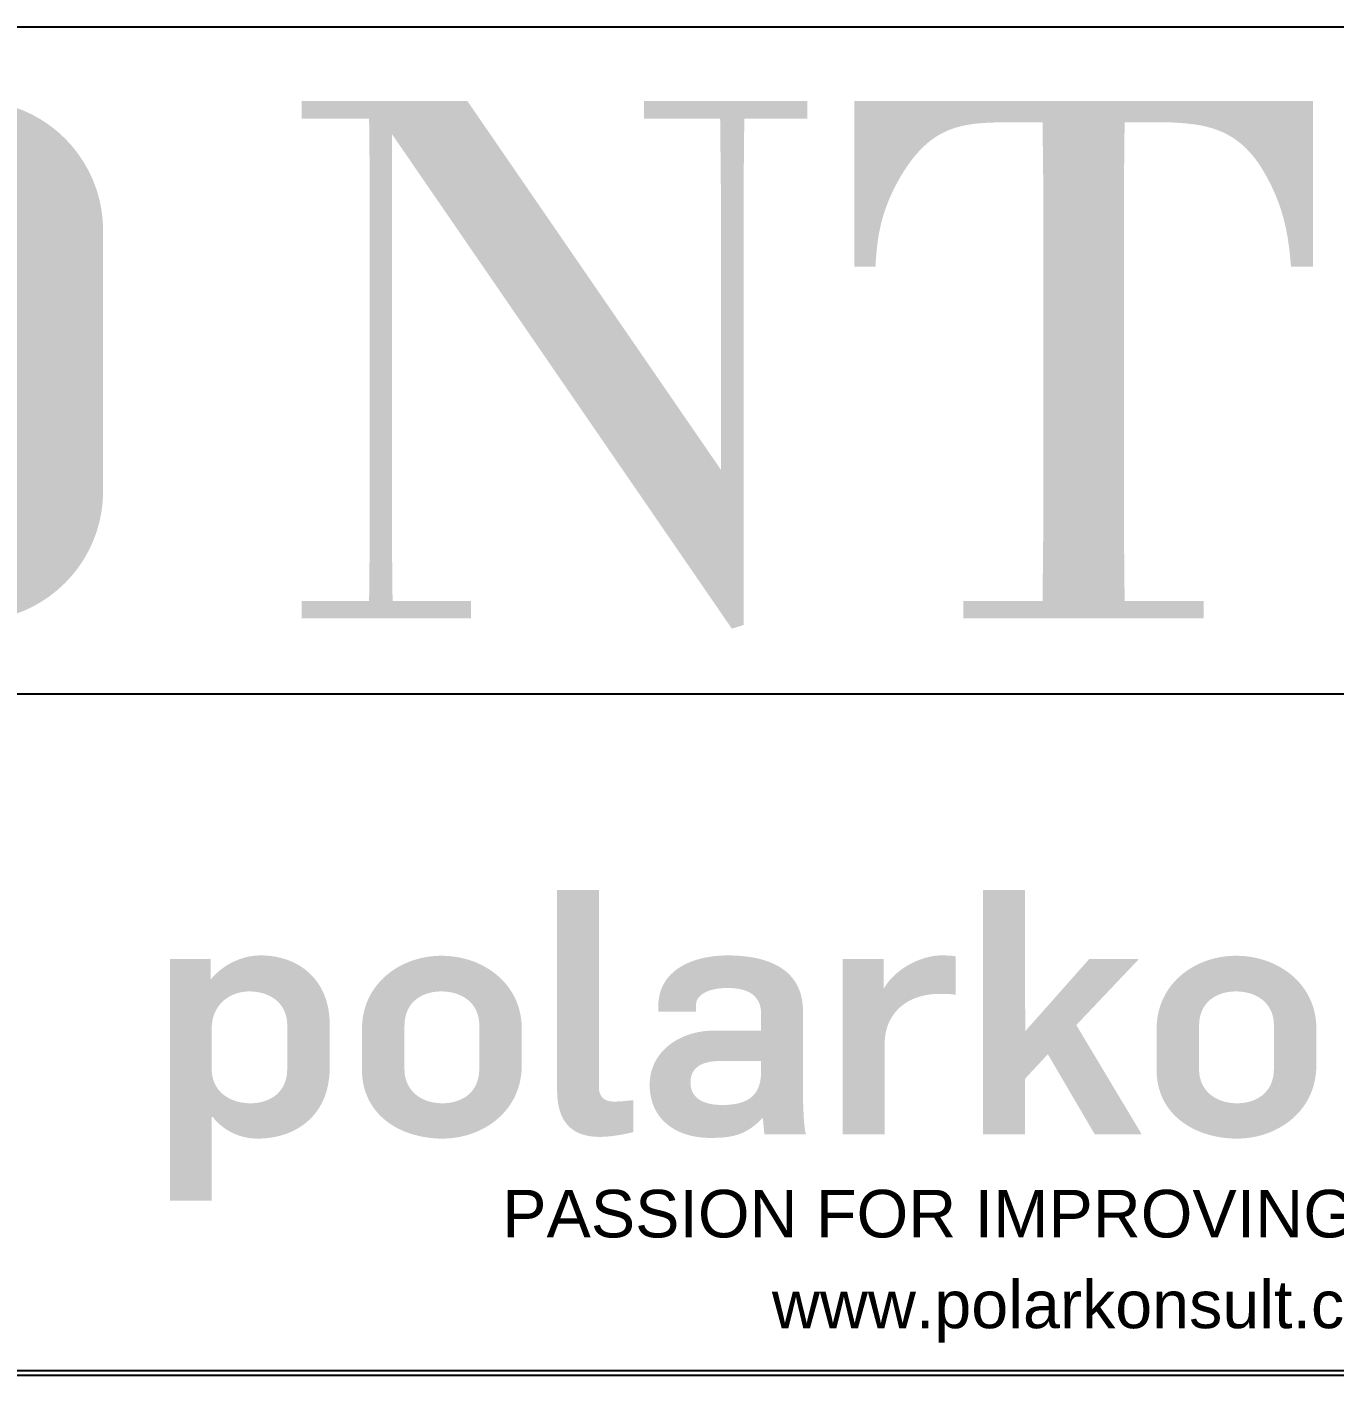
# Model space of a CAD drawing. Header units: millimetres. Extents: x -1766 to 57634, y -706 to 41248.
# Drawn here: x 42727 to 47125, y -14 to 4520 of the extents above; entities that cross this region are included whole.
import ezdxf
from ezdxf.enums import TextEntityAlignment as Align

# ---------------------------------------------------------------- set-up
doc = ezdxf.new("R2010")
doc.units = ezdxf.units.MM
doc.header["$LTSCALE"] = 200
doc.layers.add('% kommentar', color=10, linetype='Continuous')
doc.layers.add('S0CO1', color=1, linetype='Continuous')
doc.layers.add('Layer 1', color=1, linetype='Continuous', true_color=0xff0000)
doc.styles.add('ROMANS', font='romans', dxfattribs={"height": 100})
doc.styles.add('style1', font='arial.ttf', dxfattribs={"height": 2})

# ---------------------------------------------------------------- blocks, each defined once
blk = doc.blocks.new('A2')
at = {"color": 7}
blk.add_line((58693.697862, 706.30202), (1765.75505, 706.30202), dxfattribs=at)
blk = doc.blocks.new('A$Ce4b58fa5')
at = {"layer": 'Layer 1', "true_color": 0x0091b3}
for points in [[(45.203, 10.876), (45.274, 10.876), (45.346, 10.879), (45.419, 10.884), (45.494, 10.889), (45.644, 10.905), (45.795, 10.926), (45.942, 10.951), (46.083, 10.978), (46.214, 11.007), (46.334, 11.037), (46.334, 12.11), (46.011, 12.078), (45.937, 12.073), (45.86, 12.068), (45.778, 12.065), (45.688, 12.064), (45.67, 12.064), (45.653, 12.065), (45.636, 12.065), (45.619, 12.067), (45.603, 12.068), (45.587, 12.07), (45.572, 12.072), (45.557, 12.074), (45.542, 12.077), (45.528, 12.079), (45.513, 12.083), (45.5, 12.086), (45.486, 12.09), (45.473, 12.094), (45.46, 12.098), (45.448, 12.102), (45.436, 12.107), (45.424, 12.112), (45.413, 12.118), (45.401, 12.123), (45.391, 12.129), (45.38, 12.135), (45.37, 12.141), (45.36, 12.147), (45.35, 12.154), (45.341, 12.161), (45.332, 12.168), (45.323, 12.175), (45.315, 12.183), (45.307, 12.191), (45.299, 12.199), (45.291, 12.207), (45.284, 12.215), (45.277, 12.224), (45.27, 12.232), (45.264, 12.241), (45.258, 12.25), (45.252, 12.26), (45.246, 12.269), (45.24, 12.279), (45.235, 12.288), (45.23, 12.298), (45.226, 12.308), (45.221, 12.319), (45.217, 12.329), (45.213, 12.34), (45.209, 12.35), (45.206, 12.361), (45.203, 12.372), (45.2, 12.383), (45.197, 12.394), (45.194, 12.405), (45.192, 12.417), (45.19, 12.428), (45.188, 12.44), (45.186, 12.452), (45.185, 12.463), (45.184, 12.475), (45.182, 12.499), (45.181, 12.524), (45.18, 12.549), (45.18, 19.183), (43.773, 19.183), (43.773, 12.537), (43.773, 12.431), (43.777, 12.313), (43.78, 12.251), (43.785, 12.187), (43.791, 12.121), (43.8, 12.054), (43.81, 11.985), (43.823, 11.917), (43.831, 11.882), (43.839, 11.847), (43.848, 11.813), (43.857, 11.778), (43.868, 11.744), (43.879, 11.709), (43.891, 11.675), (43.904, 11.641), (43.917, 11.607), (43.932, 11.573), (43.948, 11.54), (43.964, 11.507), (43.982, 11.475), (44.001, 11.443), (44.021, 11.411), (44.042, 11.38), (44.064, 11.349), (44.087, 11.319), (44.099, 11.305), (44.111, 11.29), (44.124, 11.276), (44.137, 11.261), (44.15, 11.247), (44.164, 11.233), (44.178, 11.22), (44.192, 11.206), (44.207, 11.193), (44.222, 11.18), (44.237, 11.167), (44.253, 11.154), (44.269, 11.142), (44.285, 11.129), (44.302, 11.117), (44.319, 11.105), (44.336, 11.094), (44.354, 11.082), (44.372, 11.071), (44.391, 11.061), (44.41, 11.05), (44.429, 11.04), (44.449, 11.03), (44.469, 11.02), (44.489, 11.01), (44.51, 11.001), (44.531, 10.992), (44.553, 10.983), (44.575, 10.975), (44.597, 10.967), (44.62, 10.959), (44.644, 10.952), (44.691, 10.938), (44.741, 10.925), (44.792, 10.914), (44.845, 10.904), (44.9, 10.895), (44.957, 10.888), (45.016, 10.883), (45.076, 10.879), (45.139, 10.876)], [(58.103, 10.956), (59.51, 10.956), (59.51, 12.826), (60.284, 13.656), (61.864, 10.956), (63.445, 10.956), (61.241, 14.637), (63.353, 16.864), (61.68, 16.864), (59.522, 14.429), (59.51, 19.183), (58.103, 19.183)], [(53.384, 10.956), (54.791, 10.956), (54.791, 13.979), (54.792, 14.03), (54.794, 14.081), (54.797, 14.13), (54.801, 14.179), (54.806, 14.227), (54.812, 14.275), (54.819, 14.321), (54.828, 14.367), (54.837, 14.413), (54.848, 14.457), (54.859, 14.501), (54.872, 14.544), (54.885, 14.586), (54.9, 14.628), (54.916, 14.669), (54.932, 14.709), (54.95, 14.748), (54.968, 14.786), (54.988, 14.824), (55.008, 14.861), (55.03, 14.897), (55.052, 14.933), (55.075, 14.967), (55.099, 15.001), (55.124, 15.035), (55.15, 15.067), (55.177, 15.098), (55.204, 15.129), (55.232, 15.159), (55.261, 15.188), (55.291, 15.217), (55.322, 15.244), (55.354, 15.271), (55.386, 15.297), (55.419, 15.322), (55.453, 15.347), (55.487, 15.37), (55.522, 15.393), (55.558, 15.415), (55.595, 15.436), (55.632, 15.456), (55.67, 15.475), (55.709, 15.494), (55.748, 15.512), (55.788, 15.529), (55.828, 15.545), (55.869, 15.56), (55.911, 15.574), (55.953, 15.588), (55.996, 15.601), (56.039, 15.612), (56.083, 15.623), (56.128, 15.634), (56.173, 15.643), (56.218, 15.651), (56.264, 15.659), (56.311, 15.665), (56.358, 15.671), (56.405, 15.676), (56.453, 15.68), (56.502, 15.683), (56.55, 15.685), (56.599, 15.687), (56.649, 15.687), (56.789, 15.687), (56.854, 15.685), (56.919, 15.683), (56.982, 15.679), (57.046, 15.672), (57.079, 15.668), (57.112, 15.664), (57.145, 15.658), (57.18, 15.652), (57.18, 16.945), (57.151, 16.951), (57.122, 16.956), (57.093, 16.961), (57.064, 16.965), (57.034, 16.968), (57.004, 16.971), (56.943, 16.975), (56.883, 16.977), (56.707, 16.979), (56.674, 16.979), (56.64, 16.978), (56.607, 16.976), (56.573, 16.974), (56.539, 16.971), (56.505, 16.967), (56.47, 16.963), (56.436, 16.958), (56.367, 16.946), (56.297, 16.931), (56.227, 16.915), (56.157, 16.896), (56.087, 16.874), (56.018, 16.851), (55.948, 16.825), (55.879, 16.797), (55.81, 16.767), (55.742, 16.735), (55.675, 16.701), (55.609, 16.665), (55.544, 16.627), (55.48, 16.588), (55.417, 16.547), (55.356, 16.504), (55.296, 16.459), (55.238, 16.413), (55.182, 16.366), (55.128, 16.317), (55.076, 16.267), (55.051, 16.242), (55.026, 16.216), (55.002, 16.189), (54.978, 16.163), (54.955, 16.136), (54.933, 16.109), (54.912, 16.082), (54.891, 16.054), (54.87, 16.026), (54.851, 15.998), (54.832, 15.97), (54.814, 15.941), (54.796, 15.912), (54.78, 15.883), (54.757, 15.883), (54.757, 16.864), (53.384, 16.864)]]:
    blk.add_hatch(color=142, dxfattribs=at).paths.add_polyline_path(points, flags=0)
h = blk.add_hatch(color=142, dxfattribs=at)
h.paths.add_polyline_path([(30.746, 8.729), (32.154, 8.729), (32.154, 11.545), (32.188, 11.545), (32.217, 11.508), (32.247, 11.472), (32.279, 11.436), (32.312, 11.401), (32.346, 11.366), (32.382, 11.332), (32.419, 11.299), (32.457, 11.266), (32.496, 11.234), (32.537, 11.202), (32.579, 11.172), (32.621, 11.142), (32.666, 11.114), (32.711, 11.086), (32.757, 11.06), (32.804, 11.034), (32.853, 11.01), (32.902, 10.987), (32.953, 10.965), (33.004, 10.944), (33.056, 10.925), (33.11, 10.907), (33.164, 10.891), (33.219, 10.876), (33.275, 10.863), (33.331, 10.851), (33.389, 10.841), (33.447, 10.833), (33.507, 10.826), (33.566, 10.822), (33.627, 10.819), (33.688, 10.818), (33.75, 10.818), (33.811, 10.82), (33.872, 10.823), (33.933, 10.827), (33.993, 10.832), (34.052, 10.839), (34.112, 10.846), (34.171, 10.855), (34.229, 10.865), (34.287, 10.876), (34.345, 10.888), (34.402, 10.902), (34.458, 10.917), (34.514, 10.932), (34.569, 10.949), (34.624, 10.967), (34.678, 10.987), (34.731, 11.007), (34.784, 11.029), (34.836, 11.051), (34.887, 11.075), (34.938, 11.101), (34.988, 11.127), (35.037, 11.154), (35.085, 11.183), (35.133, 11.213), (35.179, 11.244), (35.225, 11.276), (35.27, 11.309), (35.314, 11.344), (35.357, 11.38), (35.399, 11.416), (35.44, 11.454), (35.48, 11.494), (35.519, 11.534), (35.558, 11.576), (35.595, 11.618), (35.631, 11.662), (35.666, 11.707), (35.7, 11.754), (35.732, 11.801), (35.764, 11.85), (35.794, 11.9), (35.823, 11.951), (35.851, 12.003), (35.878, 12.056), (35.903, 12.111), (35.928, 12.166), (35.95, 12.223), (35.972, 12.281), (35.992, 12.34), (36.011, 12.401), (36.029, 12.462), (36.045, 12.525), (36.059, 12.589), (36.072, 12.654), (36.084, 12.721), (36.094, 12.788), (36.103, 12.857), (36.11, 12.927), (36.116, 12.998), (36.12, 13.07), (36.122, 13.143), (36.123, 13.218), (36.123, 14.649), (36.122, 14.719), (36.12, 14.788), (36.116, 14.857), (36.111, 14.924), (36.104, 14.99), (36.096, 15.055), (36.087, 15.12), (36.076, 15.183), (36.064, 15.245), (36.05, 15.306), (36.035, 15.366), (36.019, 15.425), (36.001, 15.483), (35.982, 15.54), (35.962, 15.596), (35.941, 15.65), (35.918, 15.704), (35.894, 15.757), (35.869, 15.808), (35.843, 15.859), (35.815, 15.908), (35.787, 15.957), (35.757, 16.004), (35.726, 16.05), (35.694, 16.095), (35.661, 16.139), (35.627, 16.182), (35.592, 16.224), (35.556, 16.265), (35.519, 16.305), (35.481, 16.343), (35.442, 16.381), (35.402, 16.417), (35.361, 16.452), (35.32, 16.486), (35.277, 16.519), (35.233, 16.551), (35.189, 16.582), (35.144, 16.612), (35.098, 16.64), (35.051, 16.668), (35.003, 16.694), (34.955, 16.719), (34.905, 16.743), (34.856, 16.766), (34.805, 16.788), (34.754, 16.808), (34.702, 16.828), (34.649, 16.846), (34.596, 16.863), (34.542, 16.879), (34.487, 16.894), (34.432, 16.907), (34.376, 16.92), (34.32, 16.931), (34.263, 16.941), (34.206, 16.95), (34.148, 16.958), (34.09, 16.964), (34.031, 16.97), (33.972, 16.974), (33.913, 16.977), (33.853, 16.979), (33.792, 16.979), (33.742, 16.979), (33.691, 16.976), (33.64, 16.973), (33.587, 16.968), (33.535, 16.961), (33.481, 16.953), (33.428, 16.944), (33.374, 16.933), (33.319, 16.92), (33.265, 16.906), (33.21, 16.891), (33.155, 16.873), (33.1, 16.855), (33.045, 16.834), (32.99, 16.812), (32.936, 16.789), (32.881, 16.764), (32.827, 16.737), (32.773, 16.709), (32.719, 16.678), (32.666, 16.647), (32.614, 16.613), (32.562, 16.578), (32.51, 16.541), (32.46, 16.503), (32.41, 16.462), (32.361, 16.42), (32.313, 16.376), (32.266, 16.331), (32.22, 16.283), (32.175, 16.234), (32.131, 16.183), (32.119, 16.183), (32.119, 16.864), (30.746, 16.864)], flags=0)
h.paths.add_polyline_path([(33.458, 12.006), (33.424, 12.007), (33.39, 12.008), (33.356, 12.009), (33.323, 12.011), (33.29, 12.014), (33.258, 12.018), (33.225, 12.022), (33.193, 12.026), (33.161, 12.031), (33.13, 12.037), (33.098, 12.044), (33.067, 12.051), (33.037, 12.058), (33.007, 12.066), (32.977, 12.075), (32.947, 12.084), (32.918, 12.094), (32.889, 12.105), (32.861, 12.116), (32.833, 12.127), (32.806, 12.139), (32.779, 12.152), (32.752, 12.165), (32.726, 12.179), (32.7, 12.194), (32.675, 12.208), (32.65, 12.224), (32.625, 12.24), (32.602, 12.256), (32.578, 12.274), (32.555, 12.291), (32.533, 12.309), (32.511, 12.328), (32.49, 12.347), (32.469, 12.367), (32.449, 12.387), (32.43, 12.408), (32.411, 12.429), (32.392, 12.451), (32.375, 12.473), (32.358, 12.496), (32.341, 12.519), (32.325, 12.543), (32.31, 12.567), (32.295, 12.591), (32.281, 12.617), (32.268, 12.642), (32.255, 12.668), (32.243, 12.695), (32.232, 12.722), (32.222, 12.75), (32.212, 12.778), (32.203, 12.806), (32.194, 12.835), (32.187, 12.864), (32.18, 12.894), (32.174, 12.924), (32.169, 12.955), (32.164, 12.986), (32.16, 13.018), (32.158, 13.05), (32.155, 13.082), (32.154, 13.115), (32.154, 13.149), (32.154, 14.522), (32.154, 14.561), (32.156, 14.6), (32.158, 14.639), (32.161, 14.676), (32.166, 14.713), (32.171, 14.75), (32.177, 14.785), (32.184, 14.82), (32.191, 14.855), (32.2, 14.888), (32.209, 14.921), (32.219, 14.954), (32.23, 14.985), (32.242, 15.016), (32.254, 15.047), (32.268, 15.077), (32.281, 15.106), (32.296, 15.134), (32.311, 15.162), (32.327, 15.189), (32.343, 15.216), (32.361, 15.241), (32.378, 15.267), (32.397, 15.291), (32.415, 15.315), (32.435, 15.338), (32.455, 15.361), (32.475, 15.383), (32.496, 15.404), (32.518, 15.425), (32.54, 15.445), (32.562, 15.465), (32.585, 15.484), (32.608, 15.502), (32.632, 15.52), (32.656, 15.537), (32.68, 15.553), (32.705, 15.569), (32.73, 15.584), (32.755, 15.599), (32.781, 15.613), (32.806, 15.626), (32.833, 15.639), (32.859, 15.651), (32.886, 15.662), (32.913, 15.673), (32.94, 15.683), (32.967, 15.693), (32.994, 15.702), (33.022, 15.711), (33.049, 15.719), (33.077, 15.726), (33.105, 15.733), (33.133, 15.739), (33.161, 15.744), (33.189, 15.749), (33.217, 15.754), (33.245, 15.757), (33.272, 15.761), (33.3, 15.763), (33.328, 15.765), (33.356, 15.767), (33.384, 15.767), (33.412, 15.768), (33.445, 15.767), (33.479, 15.767), (33.513, 15.765), (33.546, 15.763), (33.579, 15.76), (33.611, 15.757), (33.643, 15.753), (33.675, 15.749), (33.707, 15.743), (33.738, 15.738), (33.769, 15.732), (33.8, 15.725), (33.83, 15.717), (33.86, 15.709), (33.889, 15.701), (33.918, 15.692), (33.947, 15.682), (33.975, 15.672), (34.003, 15.661), (34.031, 15.65), (34.058, 15.638), (34.084, 15.625), (34.11, 15.612), (34.136, 15.599), (34.161, 15.585), (34.186, 15.57), (34.21, 15.555), (34.234, 15.539), (34.258, 15.523), (34.28, 15.506), (34.303, 15.489), (34.324, 15.471), (34.346, 15.452), (34.366, 15.433), (34.386, 15.414), (34.406, 15.394), (34.425, 15.374), (34.444, 15.353), (34.461, 15.331), (34.479, 15.309), (34.495, 15.287), (34.511, 15.264), (34.527, 15.24), (34.542, 15.216), (34.556, 15.192), (34.569, 15.167), (34.582, 15.141), (34.594, 15.116), (34.606, 15.089), (34.617, 15.062), (34.627, 15.035), (34.636, 15.007), (34.645, 14.979), (34.653, 14.95), (34.66, 14.921), (34.667, 14.891), (34.673, 14.861), (34.678, 14.83), (34.682, 14.799), (34.686, 14.768), (34.689, 14.736), (34.691, 14.703), (34.692, 14.67), (34.692, 14.637), (34.692, 13.172), (34.692, 13.132), (34.69, 13.093), (34.688, 13.055), (34.685, 13.018), (34.681, 12.981), (34.676, 12.946), (34.67, 12.911), (34.663, 12.876), (34.656, 12.843), (34.648, 12.81), (34.639, 12.778), (34.629, 12.747), (34.618, 12.717), (34.607, 12.687), (34.595, 12.658), (34.582, 12.629), (34.569, 12.602), (34.555, 12.575), (34.54, 12.549), (34.524, 12.523), (34.508, 12.498), (34.492, 12.474), (34.475, 12.451), (34.457, 12.428), (34.438, 12.406), (34.419, 12.384), (34.4, 12.363), (34.38, 12.343), (34.36, 12.324), (34.339, 12.305), (34.317, 12.286), (34.296, 12.269), (34.273, 12.252), (34.251, 12.235), (34.228, 12.22), (34.204, 12.205), (34.18, 12.19), (34.156, 12.176), (34.132, 12.163), (34.107, 12.15), (34.082, 12.138), (34.056, 12.126), (34.031, 12.115), (34.005, 12.105), (33.979, 12.095), (33.952, 12.085), (33.926, 12.077), (33.899, 12.068), (33.872, 12.061), (33.845, 12.054), (33.817, 12.047), (33.79, 12.041), (33.763, 12.035), (33.735, 12.03), (33.707, 12.026), (33.68, 12.021), (33.652, 12.018), (33.624, 12.015), (33.569, 12.01), (33.513, 12.007)], flags=0)
h = blk.add_hatch(color=142, dxfattribs=at)
h.paths.add_polyline_path([(39.919, 10.818), (39.98, 10.819), (40.041, 10.82), (40.102, 10.824), (40.164, 10.828), (40.225, 10.834), (40.286, 10.841), (40.347, 10.849), (40.408, 10.859), (40.468, 10.869), (40.529, 10.882), (40.589, 10.895), (40.649, 10.909), (40.709, 10.925), (40.768, 10.942), (40.827, 10.96), (40.885, 10.98), (40.944, 11.001), (41.001, 11.023), (41.058, 11.046), (41.115, 11.07), (41.171, 11.096), (41.226, 11.123), (41.281, 11.151), (41.335, 11.18), (41.389, 11.21), (41.441, 11.242), (41.493, 11.275), (41.544, 11.309), (41.595, 11.344), (41.644, 11.38), (41.693, 11.418), (41.741, 11.457), (41.787, 11.497), (41.833, 11.538), (41.878, 11.58), (41.921, 11.624), (41.964, 11.668), (42.005, 11.714), (42.046, 11.761), (42.085, 11.809), (42.123, 11.858), (42.159, 11.908), (42.195, 11.96), (42.229, 12.013), (42.261, 12.066), (42.293, 12.121), (42.323, 12.177), (42.351, 12.234), (42.378, 12.293), (42.404, 12.352), (42.428, 12.413), (42.45, 12.474), (42.471, 12.537), (42.49, 12.601), (42.507, 12.666), (42.523, 12.732), (42.537, 12.799), (42.549, 12.867), (42.56, 12.936), (42.569, 13.007), (42.575, 13.078), (42.58, 13.15), (42.583, 13.224), (42.584, 13.299), (42.584, 14.51), (42.583, 14.58), (42.58, 14.65), (42.576, 14.719), (42.569, 14.787), (42.561, 14.854), (42.551, 14.92), (42.54, 14.985), (42.526, 15.05), (42.511, 15.113), (42.495, 15.176), (42.476, 15.237), (42.457, 15.298), (42.435, 15.358), (42.412, 15.417), (42.388, 15.475), (42.362, 15.532), (42.334, 15.588), (42.305, 15.643), (42.275, 15.697), (42.244, 15.75), (42.21, 15.802), (42.176, 15.853), (42.14, 15.903), (42.104, 15.952), (42.065, 16), (42.026, 16.047), (41.985, 16.093), (41.944, 16.137), (41.901, 16.181), (41.856, 16.224), (41.811, 16.265), (41.765, 16.306), (41.718, 16.345), (41.669, 16.383), (41.62, 16.42), (41.57, 16.456), (41.519, 16.491), (41.466, 16.525), (41.413, 16.557), (41.359, 16.589), (41.305, 16.619), (41.249, 16.648), (41.193, 16.676), (41.136, 16.702), (41.078, 16.728), (41.019, 16.752), (40.96, 16.775), (40.9, 16.796), (40.84, 16.817), (40.778, 16.836), (40.717, 16.854), (40.654, 16.87), (40.592, 16.886), (40.528, 16.9), (40.464, 16.913), (40.4, 16.924), (40.335, 16.934), (40.27, 16.943), (40.205, 16.951), (40.139, 16.957), (40.073, 16.962), (40.007, 16.965), (39.94, 16.967), (39.873, 16.968), (39.812, 16.967), (39.75, 16.965), (39.689, 16.962), (39.628, 16.957), (39.567, 16.952), (39.506, 16.945), (39.445, 16.936), (39.384, 16.927), (39.323, 16.916), (39.263, 16.904), (39.203, 16.891), (39.143, 16.876), (39.083, 16.86), (39.024, 16.843), (38.965, 16.825), (38.906, 16.806), (38.848, 16.785), (38.791, 16.763), (38.733, 16.74), (38.677, 16.715), (38.621, 16.69), (38.565, 16.663), (38.511, 16.635), (38.456, 16.606), (38.403, 16.575), (38.35, 16.544), (38.298, 16.511), (38.247, 16.477), (38.197, 16.442), (38.147, 16.405), (38.099, 16.368), (38.051, 16.329), (38.004, 16.289), (37.959, 16.248), (37.914, 16.206), (37.87, 16.162), (37.828, 16.117), (37.786, 16.072), (37.746, 16.025), (37.707, 15.977), (37.669, 15.928), (37.632, 15.877), (37.597, 15.826), (37.563, 15.773), (37.53, 15.719), (37.499, 15.664), (37.469, 15.608), (37.441, 15.551), (37.414, 15.493), (37.388, 15.434), (37.364, 15.373), (37.342, 15.312), (37.321, 15.249), (37.302, 15.185), (37.284, 15.12), (37.269, 15.054), (37.255, 14.987), (37.242, 14.919), (37.232, 14.85), (37.223, 14.779), (37.216, 14.708), (37.211, 14.635), (37.208, 14.562), (37.207, 14.487), (37.207, 13.137), (37.208, 13.067), (37.211, 12.997), (37.216, 12.929), (37.222, 12.862), (37.23, 12.796), (37.24, 12.731), (37.252, 12.666), (37.265, 12.603), (37.28, 12.541), (37.297, 12.48), (37.315, 12.421), (37.335, 12.362), (37.357, 12.304), (37.38, 12.247), (37.404, 12.192), (37.43, 12.137), (37.457, 12.083), (37.486, 12.031), (37.517, 11.98), (37.548, 11.929), (37.581, 11.88), (37.616, 11.832), (37.651, 11.785), (37.688, 11.739), (37.726, 11.694), (37.766, 11.65), (37.806, 11.608), (37.848, 11.566), (37.891, 11.526), (37.935, 11.486), (37.98, 11.448), (38.027, 11.411), (38.074, 11.375), (38.122, 11.34), (38.172, 11.306), (38.222, 11.273), (38.273, 11.241), (38.325, 11.211), (38.378, 11.181), (38.432, 11.153), (38.487, 11.126), (38.543, 11.1), (38.599, 11.075), (38.656, 11.051), (38.714, 11.029), (38.772, 11.007), (38.832, 10.987), (38.892, 10.968), (38.952, 10.95), (39.013, 10.933), (39.075, 10.917), (39.137, 10.902), (39.2, 10.889), (39.264, 10.877), (39.327, 10.866), (39.392, 10.856), (39.456, 10.847), (39.521, 10.839), (39.587, 10.833), (39.653, 10.827), (39.719, 10.823), (39.785, 10.82), (39.852, 10.818)], flags=0)
h.paths.add_polyline_path([(39.919, 12.006), (39.885, 12.007), (39.851, 12.008), (39.818, 12.009), (39.785, 12.011), (39.752, 12.014), (39.719, 12.018), (39.687, 12.022), (39.655, 12.026), (39.624, 12.031), (39.592, 12.037), (39.561, 12.044), (39.531, 12.051), (39.501, 12.058), (39.471, 12.066), (39.441, 12.075), (39.412, 12.084), (39.383, 12.094), (39.355, 12.105), (39.327, 12.116), (39.3, 12.127), (39.273, 12.139), (39.246, 12.152), (39.22, 12.165), (39.194, 12.179), (39.169, 12.194), (39.144, 12.208), (39.12, 12.224), (39.096, 12.24), (39.073, 12.256), (39.05, 12.274), (39.028, 12.291), (39.006, 12.309), (38.985, 12.328), (38.964, 12.347), (38.944, 12.367), (38.924, 12.387), (38.905, 12.408), (38.887, 12.429), (38.869, 12.451), (38.852, 12.473), (38.835, 12.496), (38.819, 12.519), (38.804, 12.543), (38.789, 12.567), (38.775, 12.591), (38.761, 12.617), (38.748, 12.642), (38.736, 12.668), (38.725, 12.695), (38.714, 12.722), (38.704, 12.75), (38.694, 12.778), (38.685, 12.806), (38.677, 12.835), (38.67, 12.864), (38.663, 12.894), (38.658, 12.924), (38.652, 12.955), (38.648, 12.986), (38.645, 13.018), (38.642, 13.05), (38.64, 13.082), (38.639, 13.115), (38.638, 13.149), (38.638, 14.602), (38.639, 14.642), (38.64, 14.681), (38.642, 14.719), (38.646, 14.756), (38.65, 14.793), (38.655, 14.828), (38.66, 14.863), (38.667, 14.898), (38.675, 14.931), (38.683, 14.964), (38.692, 14.996), (38.702, 15.027), (38.712, 15.058), (38.724, 15.087), (38.736, 15.116), (38.748, 15.145), (38.762, 15.172), (38.776, 15.199), (38.791, 15.226), (38.806, 15.251), (38.822, 15.276), (38.839, 15.3), (38.856, 15.324), (38.874, 15.346), (38.892, 15.369), (38.911, 15.39), (38.93, 15.411), (38.95, 15.431), (38.971, 15.451), (38.992, 15.469), (39.013, 15.488), (39.035, 15.505), (39.057, 15.522), (39.08, 15.539), (39.103, 15.554), (39.126, 15.57), (39.15, 15.584), (39.174, 15.598), (39.199, 15.611), (39.224, 15.624), (39.249, 15.636), (39.274, 15.648), (39.3, 15.659), (39.326, 15.669), (39.352, 15.679), (39.378, 15.689), (39.405, 15.698), (39.432, 15.706), (39.459, 15.713), (39.486, 15.721), (39.513, 15.727), (39.54, 15.733), (39.568, 15.739), (39.595, 15.744), (39.623, 15.749), (39.651, 15.753), (39.679, 15.756), (39.706, 15.759), (39.762, 15.764), (39.818, 15.767), (39.873, 15.768), (39.907, 15.767), (39.94, 15.767), (39.974, 15.765), (40.007, 15.763), (40.04, 15.76), (40.072, 15.757), (40.105, 15.753), (40.137, 15.749), (40.168, 15.743), (40.199, 15.738), (40.23, 15.732), (40.261, 15.725), (40.291, 15.717), (40.321, 15.709), (40.351, 15.701), (40.38, 15.692), (40.408, 15.682), (40.437, 15.672), (40.464, 15.661), (40.492, 15.65), (40.519, 15.638), (40.546, 15.625), (40.572, 15.612), (40.597, 15.599), (40.623, 15.585), (40.648, 15.57), (40.672, 15.555), (40.696, 15.539), (40.719, 15.523), (40.742, 15.506), (40.764, 15.489), (40.786, 15.471), (40.807, 15.452), (40.828, 15.433), (40.848, 15.414), (40.867, 15.394), (40.886, 15.374), (40.905, 15.353), (40.923, 15.331), (40.94, 15.309), (40.957, 15.287), (40.973, 15.264), (40.988, 15.24), (41.003, 15.216), (41.017, 15.192), (41.031, 15.167), (41.043, 15.141), (41.056, 15.116), (41.067, 15.089), (41.078, 15.062), (41.088, 15.035), (41.098, 15.007), (41.106, 14.979), (41.114, 14.95), (41.122, 14.921), (41.128, 14.891), (41.134, 14.861), (41.139, 14.83), (41.144, 14.799), (41.147, 14.768), (41.15, 14.736), (41.152, 14.703), (41.153, 14.67), (41.154, 14.637), (41.154, 13.172), (41.153, 13.132), (41.152, 13.093), (41.149, 13.055), (41.146, 13.018), (41.142, 12.981), (41.137, 12.946), (41.131, 12.911), (41.125, 12.876), (41.117, 12.843), (41.109, 12.81), (41.1, 12.778), (41.09, 12.747), (41.079, 12.717), (41.068, 12.687), (41.056, 12.658), (41.043, 12.629), (41.03, 12.602), (41.016, 12.575), (41.001, 12.549), (40.986, 12.523), (40.97, 12.498), (40.953, 12.474), (40.936, 12.451), (40.918, 12.428), (40.9, 12.406), (40.881, 12.384), (40.861, 12.363), (40.841, 12.343), (40.821, 12.324), (40.8, 12.305), (40.779, 12.286), (40.757, 12.269), (40.735, 12.252), (40.712, 12.235), (40.689, 12.22), (40.665, 12.205), (40.642, 12.19), (40.617, 12.176), (40.593, 12.163), (40.568, 12.15), (40.543, 12.138), (40.518, 12.126), (40.492, 12.115), (40.466, 12.105), (40.44, 12.095), (40.413, 12.085), (40.387, 12.077), (40.36, 12.068), (40.333, 12.061), (40.306, 12.054), (40.279, 12.047), (40.251, 12.041), (40.224, 12.035), (40.196, 12.03), (40.169, 12.026), (40.141, 12.021), (40.113, 12.018), (40.085, 12.015), (40.03, 12.01), (39.974, 12.007)], flags=0)
h = blk.add_hatch(color=142, dxfattribs=at)
h.paths.add_polyline_path([(48.942, 10.841), (49.081, 10.842), (49.213, 10.847), (49.34, 10.855), (49.401, 10.861), (49.46, 10.868), (49.519, 10.875), (49.576, 10.884), (49.632, 10.895), (49.687, 10.906), (49.741, 10.919), (49.794, 10.933), (49.846, 10.949), (49.898, 10.967), (49.949, 10.985), (49.999, 11.006), (50.048, 11.028), (50.097, 11.052), (50.146, 11.078), (50.194, 11.106), (50.242, 11.136), (50.29, 11.167), (50.338, 11.201), (50.385, 11.237), (50.433, 11.275), (50.48, 11.315), (50.528, 11.357), (50.576, 11.402), (50.624, 11.449), (50.672, 11.499), (50.695, 11.499), (50.7, 11.453), (50.736, 11.067), (50.74, 11.033), (50.744, 11.002), (50.749, 10.977), (50.751, 10.966), (50.752, 10.961), (50.753, 10.956), (52.149, 10.956), (52.149, 10.958), (52.148, 10.959), (52.146, 10.963), (52.145, 10.967), (52.143, 10.97), (52.141, 10.975), (52.14, 10.979), (52.137, 10.989), (52.134, 10.999), (52.131, 11.011), (52.128, 11.023), (52.125, 11.036), (52.119, 11.066), (52.114, 11.098), (52.104, 11.171), (52.095, 11.254), (52.086, 11.344), (52.071, 11.539), (52.052, 11.933), (52.047, 12.1), (52.045, 12.226), (52.045, 15.099), (52.045, 15.165), (52.042, 15.231), (52.038, 15.295), (52.031, 15.357), (52.024, 15.418), (52.014, 15.478), (52.003, 15.537), (51.991, 15.593), (51.977, 15.649), (51.961, 15.703), (51.944, 15.756), (51.925, 15.808), (51.905, 15.858), (51.883, 15.907), (51.86, 15.955), (51.836, 16.001), (51.81, 16.046), (51.783, 16.09), (51.754, 16.132), (51.724, 16.174), (51.693, 16.214), (51.661, 16.253), (51.627, 16.291), (51.593, 16.327), (51.557, 16.363), (51.52, 16.397), (51.482, 16.43), (51.442, 16.462), (51.402, 16.493), (51.361, 16.523), (51.319, 16.552), (51.275, 16.58), (51.231, 16.606), (51.186, 16.632), (51.14, 16.657), (51.093, 16.68), (51.045, 16.703), (50.996, 16.724), (50.946, 16.745), (50.896, 16.764), (50.845, 16.783), (50.793, 16.801), (50.741, 16.818), (50.687, 16.834), (50.634, 16.849), (50.579, 16.863), (50.468, 16.888), (50.355, 16.91), (50.24, 16.929), (50.123, 16.945), (50.005, 16.958), (49.885, 16.967), (49.764, 16.974), (49.641, 16.978), (49.518, 16.979), (49.414, 16.978), (49.31, 16.974), (49.205, 16.967), (49.1, 16.958), (48.995, 16.946), (48.891, 16.93), (48.788, 16.912), (48.685, 16.891), (48.584, 16.866), (48.484, 16.838), (48.435, 16.823), (48.387, 16.807), (48.338, 16.79), (48.291, 16.772), (48.244, 16.754), (48.197, 16.734), (48.151, 16.714), (48.106, 16.693), (48.061, 16.671), (48.017, 16.647), (47.974, 16.623), (47.932, 16.599), (47.891, 16.573), (47.85, 16.546), (47.81, 16.518), (47.771, 16.489), (47.733, 16.459), (47.696, 16.429), (47.66, 16.397), (47.625, 16.364), (47.591, 16.33), (47.559, 16.295), (47.527, 16.26), (47.496, 16.223), (47.467, 16.185), (47.439, 16.146), (47.412, 16.105), (47.386, 16.064), (47.362, 16.022), (47.351, 16), (47.339, 15.978), (47.328, 15.956), (47.318, 15.934), (47.307, 15.911), (47.297, 15.888), (47.288, 15.865), (47.279, 15.841), (47.27, 15.818), (47.261, 15.793), (47.246, 15.744), (47.231, 15.694), (47.219, 15.643), (47.208, 15.59), (47.198, 15.536), (47.19, 15.481), (47.184, 15.425), (47.18, 15.367), (47.177, 15.309), (47.176, 15.249), (47.176, 15.087), (48.445, 15.087), (48.445, 15.295), (48.446, 15.304), (48.446, 15.312), (48.446, 15.321), (48.447, 15.33), (48.448, 15.339), (48.448, 15.347), (48.449, 15.356), (48.451, 15.364), (48.452, 15.372), (48.454, 15.381), (48.455, 15.389), (48.457, 15.397), (48.459, 15.405), (48.461, 15.413), (48.464, 15.421), (48.466, 15.429), (48.469, 15.437), (48.471, 15.445), (48.474, 15.453), (48.477, 15.46), (48.481, 15.468), (48.484, 15.476), (48.487, 15.483), (48.491, 15.49), (48.495, 15.498), (48.499, 15.505), (48.503, 15.512), (48.507, 15.519), (48.511, 15.526), (48.516, 15.533), (48.521, 15.54), (48.525, 15.547), (48.53, 15.554), (48.535, 15.561), (48.541, 15.567), (48.546, 15.574), (48.557, 15.587), (48.569, 15.6), (48.581, 15.612), (48.593, 15.625), (48.606, 15.637), (48.62, 15.648), (48.634, 15.66), (48.649, 15.671), (48.664, 15.682), (48.68, 15.692), (48.696, 15.702), (48.712, 15.712), (48.729, 15.722), (48.747, 15.732), (48.765, 15.741), (48.783, 15.75), (48.802, 15.758), (48.821, 15.767), (48.841, 15.775), (48.861, 15.783), (48.882, 15.79), (48.902, 15.797), (48.945, 15.811), (48.99, 15.823), (49.036, 15.835), (49.083, 15.845), (49.132, 15.854), (49.182, 15.861), (49.233, 15.868), (49.286, 15.873), (49.34, 15.878), (49.394, 15.881), (49.45, 15.882), (49.507, 15.883), (49.573, 15.882), (49.638, 15.88), (49.7, 15.876), (49.761, 15.87), (49.82, 15.863), (49.877, 15.855), (49.905, 15.849), (49.932, 15.844), (49.959, 15.838), (49.986, 15.832), (50.011, 15.825), (50.037, 15.818), (50.062, 15.811), (50.086, 15.803), (50.11, 15.794), (50.134, 15.785), (50.157, 15.776), (50.179, 15.766), (50.201, 15.756), (50.223, 15.746), (50.244, 15.734), (50.264, 15.723), (50.284, 15.711), (50.303, 15.699), (50.322, 15.686), (50.341, 15.673), (50.359, 15.659), (50.376, 15.645), (50.393, 15.63), (50.409, 15.615), (50.425, 15.599), (50.44, 15.583), (50.455, 15.567), (50.469, 15.55), (50.482, 15.532), (50.495, 15.514), (50.508, 15.496), (50.52, 15.477), (50.531, 15.457), (50.542, 15.438), (50.552, 15.417), (50.562, 15.396), (50.571, 15.375), (50.579, 15.353), (50.587, 15.331), (50.595, 15.308), (50.602, 15.285), (50.608, 15.261), (50.613, 15.237), (50.619, 15.212), (50.623, 15.186), (50.627, 15.161), (50.63, 15.134), (50.633, 15.107), (50.635, 15.08), (50.637, 15.052), (50.637, 15.024), (50.638, 14.995), (50.638, 14.452), (49.068, 14.452), (49.015, 14.452), (48.962, 14.45), (48.909, 14.448), (48.856, 14.444), (48.803, 14.44), (48.751, 14.435), (48.699, 14.428), (48.647, 14.421), (48.595, 14.413), (48.544, 14.403), (48.493, 14.393), (48.443, 14.382), (48.393, 14.37), (48.344, 14.357), (48.294, 14.343), (48.246, 14.328), (48.198, 14.312), (48.15, 14.296), (48.103, 14.278), (48.057, 14.26), (48.011, 14.24), (47.965, 14.22), (47.921, 14.199), (47.877, 14.177), (47.833, 14.154), (47.79, 14.13), (47.748, 14.105), (47.707, 14.08), (47.667, 14.053), (47.627, 14.026), (47.588, 13.998), (47.55, 13.969), (47.512, 13.939), (47.476, 13.909), (47.44, 13.877), (47.406, 13.845), (47.372, 13.812), (47.339, 13.778), (47.307, 13.744), (47.277, 13.708), (47.247, 13.672), (47.218, 13.635), (47.19, 13.597), (47.164, 13.558), (47.138, 13.519), (47.113, 13.479), (47.09, 13.438), (47.068, 13.396), (47.047, 13.354), (47.027, 13.31), (47.009, 13.266), (46.991, 13.222), (46.975, 13.176), (46.96, 13.13), (46.947, 13.083), (46.935, 13.036), (46.924, 12.987), (46.914, 12.938), (46.906, 12.889), (46.9, 12.838), (46.895, 12.787), (46.891, 12.735), (46.889, 12.683), (46.888, 12.629), (46.888, 12.577), (46.89, 12.526), (46.893, 12.475), (46.897, 12.425), (46.903, 12.375), (46.909, 12.327), (46.917, 12.279), (46.926, 12.231), (46.936, 12.185), (46.947, 12.139), (46.959, 12.093), (46.973, 12.049), (46.987, 12.005), (47.002, 11.962), (47.019, 11.919), (47.037, 11.878), (47.055, 11.837), (47.075, 11.797), (47.096, 11.757), (47.118, 11.719), (47.141, 11.681), (47.164, 11.644), (47.189, 11.607), (47.215, 11.572), (47.242, 11.537), (47.27, 11.503), (47.298, 11.47), (47.328, 11.437), (47.359, 11.406), (47.39, 11.375), (47.423, 11.345), (47.456, 11.316), (47.49, 11.287), (47.525, 11.26), (47.561, 11.233), (47.598, 11.207), (47.636, 11.182), (47.675, 11.158), (47.714, 11.134), (47.754, 11.112), (47.795, 11.09), (47.837, 11.069), (47.88, 11.049), (47.923, 11.03), (47.967, 11.012), (48.012, 10.995), (48.058, 10.979), (48.105, 10.963), (48.152, 10.949), (48.2, 10.935), (48.249, 10.922), (48.298, 10.91), (48.348, 10.899), (48.399, 10.889), (48.45, 10.88), (48.502, 10.872), (48.555, 10.865), (48.608, 10.859), (48.662, 10.853), (48.717, 10.849), (48.772, 10.845), (48.828, 10.843)], flags=0)
h.paths.add_polyline_path([(49.322, 11.949), (49.261, 11.949), (49.202, 11.952), (49.144, 11.955), (49.088, 11.961), (49.033, 11.967), (48.98, 11.975), (48.929, 11.985), (48.904, 11.99), (48.879, 11.996), (48.855, 12.002), (48.831, 12.009), (48.808, 12.016), (48.785, 12.023), (48.762, 12.03), (48.74, 12.038), (48.719, 12.047), (48.698, 12.055), (48.677, 12.064), (48.657, 12.074), (48.637, 12.083), (48.618, 12.093), (48.599, 12.104), (48.58, 12.115), (48.562, 12.126), (48.545, 12.138), (48.528, 12.15), (48.512, 12.162), (48.496, 12.175), (48.48, 12.188), (48.465, 12.201), (48.451, 12.215), (48.437, 12.229), (48.423, 12.243), (48.41, 12.258), (48.398, 12.273), (48.386, 12.289), (48.375, 12.305), (48.364, 12.321), (48.353, 12.338), (48.344, 12.355), (48.334, 12.372), (48.325, 12.39), (48.317, 12.408), (48.31, 12.426), (48.302, 12.445), (48.296, 12.464), (48.29, 12.484), (48.284, 12.504), (48.279, 12.524), (48.275, 12.545), (48.271, 12.566), (48.268, 12.587), (48.266, 12.608), (48.264, 12.631), (48.262, 12.653), (48.261, 12.676), (48.261, 12.699), (48.261, 12.723), (48.262, 12.746), (48.263, 12.77), (48.265, 12.792), (48.268, 12.815), (48.271, 12.837), (48.275, 12.858), (48.279, 12.879), (48.284, 12.899), (48.289, 12.92), (48.295, 12.939), (48.301, 12.959), (48.308, 12.977), (48.315, 12.996), (48.323, 13.014), (48.332, 13.031), (48.34, 13.048), (48.35, 13.065), (48.36, 13.081), (48.37, 13.097), (48.381, 13.113), (48.392, 13.128), (48.404, 13.142), (48.417, 13.157), (48.429, 13.171), (48.443, 13.184), (48.456, 13.197), (48.471, 13.21), (48.485, 13.222), (48.5, 13.234), (48.516, 13.246), (48.532, 13.257), (48.548, 13.267), (48.565, 13.278), (48.583, 13.288), (48.6, 13.298), (48.619, 13.307), (48.637, 13.316), (48.656, 13.324), (48.676, 13.332), (48.695, 13.34), (48.716, 13.348), (48.736, 13.355), (48.757, 13.361), (48.779, 13.368), (48.8, 13.374), (48.822, 13.38), (48.845, 13.385), (48.891, 13.395), (48.939, 13.403), (48.988, 13.41), (49.038, 13.416), (49.09, 13.42), (49.143, 13.423), (49.197, 13.425), (49.253, 13.425), (50.638, 13.425), (50.638, 13.137), (50.637, 13.078), (50.635, 13.019), (50.632, 12.961), (50.628, 12.904), (50.621, 12.847), (50.618, 12.819), (50.613, 12.792), (50.609, 12.764), (50.603, 12.737), (50.598, 12.71), (50.591, 12.684), (50.584, 12.657), (50.577, 12.631), (50.569, 12.606), (50.56, 12.58), (50.551, 12.555), (50.541, 12.53), (50.531, 12.506), (50.52, 12.482), (50.508, 12.459), (50.495, 12.435), (50.482, 12.413), (50.468, 12.39), (50.453, 12.368), (50.438, 12.347), (50.421, 12.326), (50.404, 12.305), (50.386, 12.285), (50.367, 12.265), (50.348, 12.246), (50.327, 12.227), (50.306, 12.209), (50.283, 12.191), (50.26, 12.174), (50.236, 12.157), (50.21, 12.141), (50.184, 12.126), (50.157, 12.111), (50.129, 12.097), (50.099, 12.083), (50.069, 12.07), (50.037, 12.057), (50.005, 12.045), (49.971, 12.034), (49.937, 12.023), (49.901, 12.013), (49.864, 12.004), (49.825, 11.995), (49.786, 11.987), (49.745, 11.98), (49.704, 11.974), (49.66, 11.968), (49.616, 11.963), (49.57, 11.959), (49.524, 11.955), (49.426, 11.95)], flags=0)
h = blk.add_hatch(color=142, dxfattribs=at)
h.paths.add_polyline_path([(66.652, 10.818), (66.714, 10.819), (66.775, 10.82), (66.836, 10.824), (66.897, 10.828), (66.958, 10.834), (67.02, 10.841), (67.08, 10.849), (67.141, 10.859), (67.202, 10.869), (67.262, 10.882), (67.323, 10.895), (67.383, 10.909), (67.442, 10.925), (67.502, 10.942), (67.56, 10.96), (67.619, 10.98), (67.677, 11.001), (67.735, 11.023), (67.792, 11.046), (67.848, 11.07), (67.904, 11.096), (67.96, 11.123), (68.015, 11.151), (68.069, 11.18), (68.122, 11.21), (68.175, 11.242), (68.227, 11.275), (68.278, 11.309), (68.328, 11.344), (68.378, 11.38), (68.426, 11.418), (68.474, 11.457), (68.521, 11.497), (68.566, 11.538), (68.611, 11.58), (68.655, 11.624), (68.697, 11.668), (68.739, 11.714), (68.779, 11.761), (68.818, 11.809), (68.856, 11.858), (68.893, 11.908), (68.928, 11.96), (68.962, 12.013), (68.995, 12.066), (69.026, 12.121), (69.056, 12.177), (69.085, 12.234), (69.112, 12.293), (69.137, 12.352), (69.161, 12.413), (69.184, 12.474), (69.204, 12.537), (69.223, 12.601), (69.241, 12.666), (69.257, 12.732), (69.271, 12.799), (69.283, 12.867), (69.294, 12.936), (69.302, 13.007), (69.309, 13.078), (69.314, 13.15), (69.317, 13.224), (69.318, 13.299), (69.318, 14.51), (69.317, 14.58), (69.314, 14.65), (69.309, 14.719), (69.303, 14.787), (69.295, 14.854), (69.285, 14.92), (69.273, 14.985), (69.26, 15.05), (69.245, 15.113), (69.228, 15.176), (69.21, 15.237), (69.19, 15.298), (69.169, 15.358), (69.146, 15.417), (69.121, 15.475), (69.095, 15.532), (69.068, 15.588), (69.039, 15.643), (69.009, 15.697), (68.977, 15.75), (68.944, 15.802), (68.91, 15.853), (68.874, 15.903), (68.837, 15.952), (68.799, 16), (68.759, 16.047), (68.719, 16.093), (68.677, 16.137), (68.634, 16.181), (68.59, 16.224), (68.545, 16.265), (68.499, 16.306), (68.451, 16.345), (68.403, 16.383), (68.354, 16.42), (68.303, 16.456), (68.252, 16.491), (68.2, 16.525), (68.147, 16.557), (68.093, 16.589), (68.038, 16.619), (67.983, 16.648), (67.926, 16.676), (67.869, 16.702), (67.811, 16.728), (67.753, 16.752), (67.693, 16.775), (67.634, 16.796), (67.573, 16.817), (67.512, 16.836), (67.45, 16.854), (67.388, 16.87), (67.325, 16.886), (67.262, 16.9), (67.198, 16.913), (67.134, 16.924), (67.069, 16.934), (67.004, 16.943), (66.938, 16.951), (66.873, 16.957), (66.806, 16.962), (66.74, 16.965), (66.673, 16.967), (66.606, 16.968), (66.545, 16.967), (66.484, 16.965), (66.423, 16.962), (66.362, 16.957), (66.3, 16.952), (66.239, 16.945), (66.178, 16.936), (66.117, 16.927), (66.057, 16.916), (65.996, 16.904), (65.936, 16.891), (65.876, 16.876), (65.817, 16.86), (65.757, 16.843), (65.698, 16.825), (65.64, 16.806), (65.582, 16.785), (65.524, 16.763), (65.467, 16.74), (65.41, 16.715), (65.354, 16.69), (65.299, 16.663), (65.244, 16.635), (65.19, 16.606), (65.137, 16.575), (65.084, 16.544), (65.032, 16.511), (64.981, 16.477), (64.93, 16.442), (64.881, 16.405), (64.832, 16.368), (64.785, 16.329), (64.738, 16.289), (64.692, 16.248), (64.648, 16.206), (64.604, 16.162), (64.561, 16.117), (64.52, 16.072), (64.48, 16.025), (64.441, 15.977), (64.403, 15.928), (64.366, 15.877), (64.331, 15.826), (64.297, 15.773), (64.264, 15.719), (64.233, 15.664), (64.203, 15.608), (64.174, 15.551), (64.147, 15.493), (64.122, 15.434), (64.098, 15.373), (64.075, 15.312), (64.055, 15.249), (64.035, 15.185), (64.018, 15.12), (64.002, 15.054), (63.988, 14.987), (63.976, 14.919), (63.965, 14.85), (63.957, 14.779), (63.95, 14.708), (63.945, 14.635), (63.942, 14.562), (63.941, 14.487), (63.941, 13.137), (63.942, 13.067), (63.945, 12.997), (63.949, 12.929), (63.956, 12.862), (63.964, 12.796), (63.974, 12.731), (63.986, 12.666), (63.999, 12.603), (64.014, 12.541), (64.031, 12.48), (64.049, 12.421), (64.069, 12.362), (64.09, 12.304), (64.113, 12.247), (64.138, 12.192), (64.164, 12.137), (64.191, 12.083), (64.22, 12.031), (64.25, 11.98), (64.282, 11.929), (64.315, 11.88), (64.349, 11.832), (64.385, 11.785), (64.422, 11.739), (64.46, 11.694), (64.499, 11.65), (64.54, 11.608), (64.582, 11.566), (64.625, 11.526), (64.669, 11.486), (64.714, 11.448), (64.76, 11.411), (64.808, 11.375), (64.856, 11.34), (64.905, 11.306), (64.955, 11.273), (65.007, 11.241), (65.059, 11.211), (65.112, 11.181), (65.166, 11.153), (65.221, 11.126), (65.276, 11.1), (65.333, 11.075), (65.39, 11.051), (65.447, 11.029), (65.506, 11.007), (65.565, 10.987), (65.625, 10.968), (65.686, 10.95), (65.747, 10.933), (65.809, 10.917), (65.871, 10.902), (65.934, 10.889), (65.997, 10.877), (66.061, 10.866), (66.125, 10.856), (66.19, 10.847), (66.255, 10.839), (66.32, 10.833), (66.386, 10.827), (66.452, 10.823), (66.519, 10.82), (66.585, 10.818)], flags=0)
h.paths.add_polyline_path([(66.652, 12.006), (66.619, 12.007), (66.585, 12.008), (66.551, 12.009), (66.518, 12.011), (66.485, 12.014), (66.453, 12.018), (66.421, 12.022), (66.389, 12.026), (66.357, 12.031), (66.326, 12.037), (66.295, 12.044), (66.264, 12.051), (66.234, 12.058), (66.204, 12.066), (66.175, 12.075), (66.146, 12.084), (66.117, 12.094), (66.089, 12.105), (66.061, 12.116), (66.033, 12.127), (66.006, 12.139), (65.98, 12.152), (65.954, 12.165), (65.928, 12.179), (65.903, 12.194), (65.878, 12.208), (65.853, 12.224), (65.83, 12.24), (65.806, 12.256), (65.784, 12.274), (65.761, 12.291), (65.74, 12.309), (65.718, 12.328), (65.698, 12.347), (65.677, 12.367), (65.658, 12.387), (65.639, 12.408), (65.62, 12.429), (65.603, 12.451), (65.585, 12.473), (65.569, 12.496), (65.553, 12.519), (65.537, 12.543), (65.522, 12.567), (65.508, 12.591), (65.495, 12.617), (65.482, 12.642), (65.47, 12.668), (65.458, 12.695), (65.447, 12.722), (65.437, 12.75), (65.428, 12.778), (65.419, 12.806), (65.411, 12.835), (65.404, 12.864), (65.397, 12.894), (65.391, 12.924), (65.386, 12.955), (65.382, 12.986), (65.378, 13.018), (65.375, 13.05), (65.373, 13.082), (65.372, 13.115), (65.372, 13.149), (65.372, 14.602), (65.372, 14.642), (65.374, 14.681), (65.376, 14.719), (65.379, 14.756), (65.383, 14.793), (65.388, 14.828), (65.394, 14.863), (65.401, 14.898), (65.408, 14.931), (65.416, 14.964), (65.425, 14.996), (65.435, 15.027), (65.446, 15.058), (65.457, 15.087), (65.469, 15.116), (65.482, 15.145), (65.495, 15.172), (65.509, 15.199), (65.524, 15.226), (65.54, 15.251), (65.556, 15.276), (65.572, 15.3), (65.589, 15.324), (65.607, 15.346), (65.626, 15.369), (65.644, 15.39), (65.664, 15.411), (65.684, 15.431), (65.704, 15.451), (65.725, 15.469), (65.747, 15.488), (65.768, 15.505), (65.791, 15.522), (65.813, 15.539), (65.836, 15.554), (65.86, 15.57), (65.884, 15.584), (65.908, 15.598), (65.932, 15.611), (65.957, 15.624), (65.982, 15.636), (66.008, 15.648), (66.033, 15.659), (66.059, 15.669), (66.085, 15.679), (66.112, 15.689), (66.138, 15.698), (66.165, 15.706), (66.192, 15.713), (66.219, 15.721), (66.246, 15.727), (66.274, 15.733), (66.301, 15.739), (66.329, 15.744), (66.357, 15.749), (66.384, 15.753), (66.412, 15.756), (66.44, 15.759), (66.495, 15.764), (66.551, 15.767), (66.606, 15.768), (66.64, 15.767), (66.674, 15.767), (66.707, 15.765), (66.74, 15.763), (66.773, 15.76), (66.806, 15.757), (66.838, 15.753), (66.87, 15.749), (66.902, 15.743), (66.933, 15.738), (66.964, 15.732), (66.994, 15.725), (67.025, 15.717), (67.055, 15.709), (67.084, 15.701), (67.113, 15.692), (67.142, 15.682), (67.17, 15.672), (67.198, 15.661), (67.225, 15.65), (67.253, 15.638), (67.279, 15.625), (67.305, 15.612), (67.331, 15.599), (67.356, 15.585), (67.381, 15.57), (67.405, 15.555), (67.429, 15.539), (67.452, 15.523), (67.475, 15.506), (67.498, 15.489), (67.519, 15.471), (67.541, 15.452), (67.561, 15.433), (67.581, 15.414), (67.601, 15.394), (67.62, 15.374), (67.638, 15.353), (67.656, 15.331), (67.674, 15.309), (67.69, 15.287), (67.706, 15.264), (67.722, 15.24), (67.736, 15.216), (67.751, 15.192), (67.764, 15.167), (67.777, 15.141), (67.789, 15.116), (67.801, 15.089), (67.812, 15.062), (67.822, 15.035), (67.831, 15.007), (67.84, 14.979), (67.848, 14.95), (67.855, 14.921), (67.862, 14.891), (67.868, 14.861), (67.873, 14.83), (67.877, 14.799), (67.881, 14.768), (67.883, 14.736), (67.885, 14.703), (67.887, 14.67), (67.887, 14.637), (67.887, 13.172), (67.887, 13.132), (67.885, 13.093), (67.883, 13.055), (67.88, 13.018), (67.876, 12.981), (67.871, 12.946), (67.865, 12.911), (67.858, 12.876), (67.851, 12.843), (67.842, 12.81), (67.833, 12.778), (67.824, 12.747), (67.813, 12.717), (67.802, 12.687), (67.79, 12.658), (67.777, 12.629), (67.764, 12.602), (67.749, 12.575), (67.735, 12.549), (67.719, 12.523), (67.703, 12.498), (67.687, 12.474), (67.669, 12.451), (67.652, 12.428), (67.633, 12.406), (67.614, 12.384), (67.595, 12.363), (67.575, 12.343), (67.555, 12.324), (67.534, 12.305), (67.512, 12.286), (67.49, 12.269), (67.468, 12.252), (67.446, 12.235), (67.422, 12.22), (67.399, 12.205), (67.375, 12.19), (67.351, 12.176), (67.327, 12.163), (67.302, 12.15), (67.277, 12.138), (67.251, 12.126), (67.226, 12.115), (67.2, 12.105), (67.173, 12.095), (67.147, 12.085), (67.12, 12.077), (67.094, 12.068), (67.067, 12.061), (67.04, 12.054), (67.012, 12.047), (66.985, 12.041), (66.957, 12.035), (66.93, 12.03), (66.902, 12.026), (66.874, 12.021), (66.847, 12.018), (66.819, 12.015), (66.763, 12.01), (66.708, 12.007)], flags=0)
blk = doc.blocks.new('TF-2')
at = {"true_color": 0x00509e, "transparency": 33554687}
h = blk.add_hatch(color=154, dxfattribs=at)
h.paths.add_polyline_path([(-148.878, 32.874), (-157.638, 32.874), (-157.997, 32.859), (-158.348, 32.816), (-158.69, 32.746), (-159.022, 32.65), (-159.342, 32.53), (-159.65, 32.385), (-159.944, 32.218), (-160.224, 32.029), (-160.487, 31.82), (-160.734, 31.591), (-160.962, 31.345), (-161.171, 31.081), (-161.36, 30.802), (-161.527, 30.507), (-161.672, 30.2), (-161.793, 29.879), (-161.889, 29.548), (-161.959, 29.206), (-162.001, 28.855), (-162.016, 28.496), (-162.016, 19.734), (-162.001, 19.375), (-161.959, 19.025), (-161.889, 18.683), (-161.793, 18.351), (-161.672, 18.031), (-161.527, 17.723), (-161.36, 17.429), (-161.171, 17.15), (-160.962, 16.886), (-160.734, 16.64), (-160.487, 16.412), (-160.224, 16.202), (-159.944, 16.014), (-159.65, 15.846), (-159.342, 15.702), (-159.022, 15.581), (-158.69, 15.485), (-158.348, 15.415), (-157.997, 15.372), (-157.638, 15.358), (-148.878, 15.358), (-148.519, 15.372), (-148.168, 15.415), (-147.826, 15.485), (-147.494, 15.581), (-147.174, 15.702), (-146.866, 15.846), (-146.572, 16.014), (-146.293, 16.202), (-146.029, 16.412), (-145.783, 16.64), (-145.554, 16.886), (-145.345, 17.15), (-145.157, 17.429), (-144.989, 17.723), (-144.845, 18.031), (-144.724, 18.351), (-144.628, 18.683), (-144.558, 19.025), (-144.515, 19.375), (-144.501, 19.734), (-144.501, 28.496), (-144.515, 28.855), (-144.558, 29.206), (-144.628, 29.548), (-144.724, 29.879), (-144.845, 30.2), (-144.989, 30.507), (-145.157, 30.802), (-145.345, 31.081), (-145.554, 31.345), (-145.783, 31.591), (-146.029, 31.82), (-146.293, 32.029), (-146.572, 32.218), (-146.866, 32.385), (-147.174, 32.53), (-147.494, 32.65), (-147.826, 32.746), (-148.168, 32.816), (-148.519, 32.859)])
h.paths.add_polyline_path([(-148.878, 19.734), (-157.638, 19.734), (-157.638, 28.496), (-148.878, 28.496)])
at = {"true_color": 0x000000, "transparency": 33554687}
for points in [[(-132.248, 32.855), (-123.718, 20.454), (-123.718, 29.996), (-123.742, 32.265), (-126.306, 32.265), (-126.306, 32.855), (-120.808, 32.855), (-120.808, 32.265), (-122.929, 32.265), (-122.953, 29.996), (-122.953, 15.228), (-123.348, 15.104), (-134.787, 31.746), (-134.787, 18.383), (-134.763, 16.041), (-132.126, 16.041), (-132.126, 15.45), (-137.819, 15.45), (-137.819, 16.041), (-135.552, 16.041), (-135.528, 18.383), (-135.528, 29.996), (-135.552, 32.265), (-137.819, 32.265), (-137.819, 32.855)], [(-103.797, 32.855), (-103.797, 27.284), (-104.536, 27.284), (-104.548, 27.415), (-104.56, 27.55), (-104.574, 27.687), (-104.589, 27.828), (-104.607, 27.972), (-104.627, 28.12), (-104.651, 28.27), (-104.678, 28.424), (-104.71, 28.581), (-104.746, 28.741), (-104.788, 28.905), (-104.835, 29.071), (-104.888, 29.241), (-104.948, 29.413), (-105.015, 29.589), (-105.09, 29.768), (-105.173, 29.95), (-105.264, 30.135), (-105.364, 30.323), (-105.474, 30.514), (-105.609, 30.729), (-105.749, 30.923), (-105.893, 31.098), (-106.042, 31.255), (-106.194, 31.395), (-106.35, 31.519), (-106.508, 31.627), (-106.67, 31.722), (-106.835, 31.803), (-107.002, 31.873), (-107.171, 31.931), (-107.343, 31.98), (-107.516, 32.02), (-107.69, 32.052), (-107.866, 32.077), (-108.042, 32.097), (-108.22, 32.112), (-108.397, 32.124), (-108.575, 32.133), (-108.752, 32.141), (-110.134, 32.141), (-110.158, 29.922), (-110.158, 18.557), (-110.134, 16.041), (-107.47, 16.041), (-107.47, 15.45), (-115.556, 15.45), (-115.556, 16.041), (-112.895, 16.041), (-112.869, 18.557), (-112.869, 29.922), (-112.895, 32.141), (-114.029, 32.141), (-114.241, 32.137), (-114.448, 32.133), (-114.65, 32.126), (-114.848, 32.116), (-115.041, 32.101), (-115.23, 32.08), (-115.416, 32.052), (-115.598, 32.016), (-115.776, 31.97), (-115.951, 31.913), (-116.124, 31.844), (-116.293, 31.761), (-116.46, 31.664), (-116.625, 31.551), (-116.788, 31.42), (-116.949, 31.271), (-117.108, 31.102), (-117.266, 30.912), (-117.423, 30.7), (-117.579, 30.465), (-117.695, 30.271), (-117.801, 30.081), (-117.897, 29.894), (-117.984, 29.712), (-118.061, 29.534), (-118.13, 29.359), (-118.192, 29.189), (-118.245, 29.022), (-118.293, 28.858), (-118.334, 28.698), (-118.369, 28.542), (-118.399, 28.389), (-118.424, 28.24), (-118.445, 28.094), (-118.463, 27.951), (-118.477, 27.811), (-118.489, 27.675), (-118.499, 27.542), (-118.508, 27.412), (-118.516, 27.284), (-119.23, 27.284), (-119.23, 32.855)]]:
    blk.add_hatch(color=18, dxfattribs=at).paths.add_polyline_path(points)
at = {"color": 4, "transparency": 33554687}
for p, q in [((-172.837, 35.344), (-4.837, 35.344)), ((-173, 12.911), (-5, 12.911))]:
    blk.add_line(p, q, dxfattribs=at)
at = {"color": 1, "transparency": 33554687}
blk.add_line((-180, -10), (-5, -10), dxfattribs=at)
at = {"transparency": 33554687}
blk.add_blockref('A$Ce4b58fa5', (-173, -12.865), dxfattribs=at)
at = {"layer": '% kommentar', "color": 142, "true_color": 0x0091b3, "transparency": 33554687, "char_height": 1.6, "width": 46.79408, "attachment_point": 5, "style": 'style1'}
for s, insert in [('PASSION FOR IMPROVING LIFE AT SEA', (-109.776, -4.583)), ('www.polarkonsult.com', (-110.821, -7.865))]:
    blk.add_mtext(s, dxfattribs=dict(at, insert=insert))
at = {"color": 4, "transparency": 33554687, "style": 'ROMANS', "width": 1.5}
for tag, p in [('PROSJ', (-123.505, 63.949)), ('DRAWING', (-122.319, 57.819))]:
    blk.add_attdef(tag, text='', height=3, dxfattribs=at).set_placement(p, align=Align.MIDDLE)
at = {"color": 4, "transparency": 33554687, "style": 'ROMANS'}
for tag, p in [('SCALE', (-61.642, 63.215)), ('SHEET', (-28.606, 63.082))]:
    blk.add_attdef(tag, text='', height=2, dxfattribs=at).set_placement(p, align=Align.MIDDLE)

msp = doc.modelspace()

# ---------------------------------------------------------------- block references
msp.add_blockref('A2', (-1765.755, -706.302))
at = {"layer": 'S0CO1', "xscale": 100, "yscale": 100, "zscale": 100}
msp.add_blockref('TF-2', (57433.744, 985.591), dxfattribs=at)

doc.saveas('drawing.dxf')
